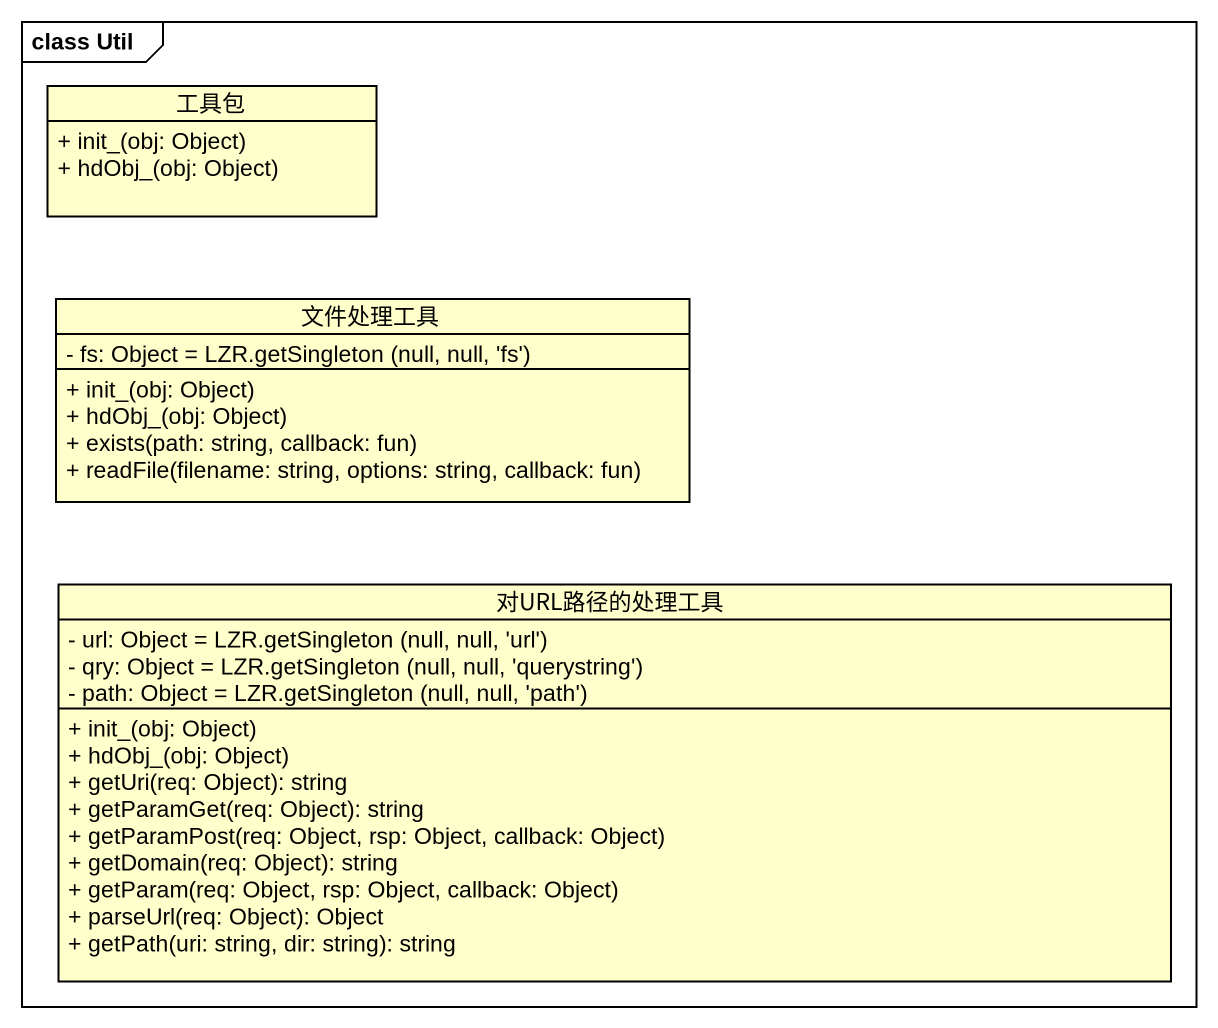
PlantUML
@startuml
mainframe class Util
hide circle
hide empty members
skinparam classAttributeIconSize 0
class 工具包 {
  + init_(obj: Object)
  + hdObj_(obj: Object)
}
class 文件处理工具 {
  {field} - fs: Object = LZR.getSingleton (null, null, 'fs')
  + init_(obj: Object)
  + hdObj_(obj: Object)
  + exists(path: string, callback: fun)
  + readFile(filename: string, options: string, callback: fun)
}
class 对URL路径的处理工具 {
  {field} - url: Object = LZR.getSingleton (null, null, 'url')
  {field} - qry: Object = LZR.getSingleton (null, null, 'querystring')
  {field} - path: Object = LZR.getSingleton (null, null, 'path')
  + init_(obj: Object)
  + hdObj_(obj: Object)
  + getUri(req: Object): string
  + getParamGet(req: Object): string
  + getParamPost(req: Object, rsp: Object, callback: Object)
  + getDomain(req: Object): string
  + getParam(req: Object, rsp: Object, callback: Object)
  + parseUrl(req: Object): Object
  + getPath(uri: string, dir: string): string
}
@enduml
